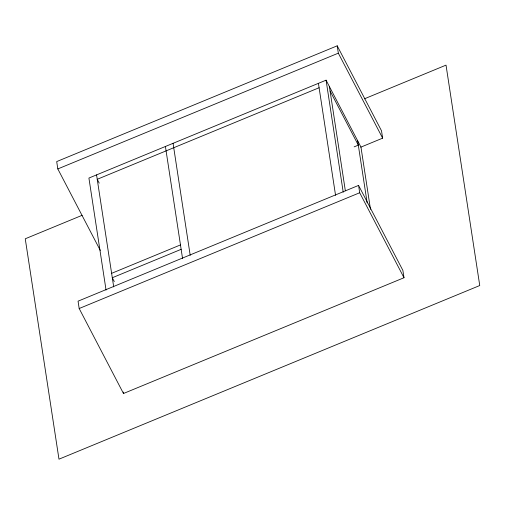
<?xml version="1.0" encoding="UTF-8"?>
<svg xmlns="http://www.w3.org/2000/svg" width="505" height="505" viewBox="0 0 505 505"><rect width="100%" height="100%" fill="white"/><g stroke="black" fill="none" stroke-linecap="round" stroke-linejoin="round"><path stroke-width="0.76" d="M360.785 147.176L382.638 138.155L381.515 130.808L337.207 45.822L56.693 161.587L57.816 168.935L100.306 250.436M57.816 168.935L338.331 53.17L337.207 45.822M370.487 209.329L360.961 147.1L326.072 80.175L88.912 178.05L106.05 290.059M319.097 87.737L97.231 179.3L99.226 183.126M82.132 215.307L25.25 238.783L58.978 459.178L479.75 285.533L446.022 65.132L364.351 98.841M354.144 146.854L358.316 145.137L330.068 90.957M111.624 273.331L180.474 244.919M181.15 249.325L112.299 277.744L114.294 281.569M358.569 185.404L78.054 301.169L79.178 308.517L123.485 393.502L404 277.737L402.876 270.396L358.569 185.404L359.693 192.752L404 277.737M79.178 308.517L359.693 192.752M338.331 53.17L382.638 138.155M357.641 140.725L367.167 202.959M329.399 86.544L345.344 190.783M326.072 80.175L343.211 192.184M318.421 83.331L335.56 195.34M173.064 143.319L190.202 255.328M165.413 146.475L182.551 258.491M96.562 174.888L113.701 286.903M123.258 392.038L123.485 393.502"/></g></svg>
